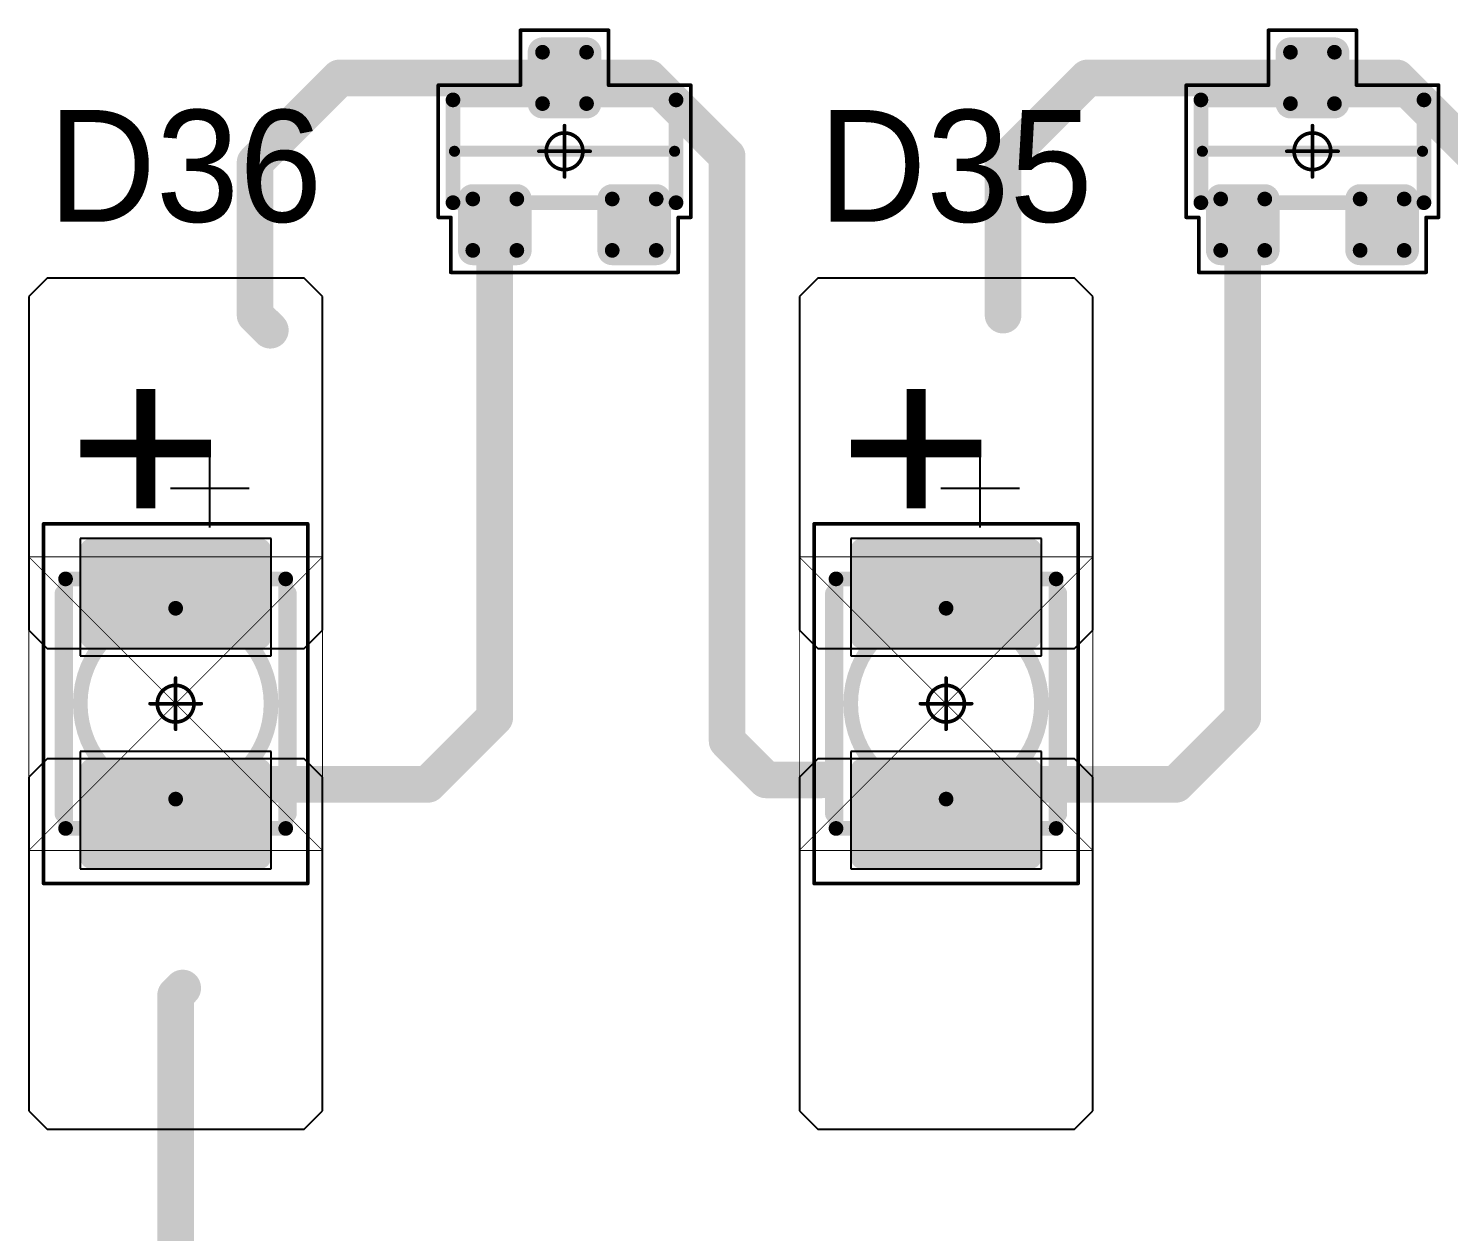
# Model space of a CAD drawing. Header units: millimetres. Extents: x 0 to 775, y 25 to 939.
# Drawn here: x 213.83 to 233.18, y 180.21 to 196.6 of the extents above; entities that cross this region are included whole.
import ezdxf

# ---------------------------------------------------------------- set-up
doc = ezdxf.new("R2010")
doc.units = ezdxf.units.MM
for name, color, linetype in [('Mechanical13', 56, 'Continuous'), ('Mechanical15', 56, 'Continuous'), ('Mechanical9', 56, 'Continuous'), ('TopLayer', 1, 'Continuous'), ('TopOverlay', 2, 'Continuous'), ('TopPaste', 8, 'Continuous'), ('TopSolder', 216, 'Continuous')]:
    doc.layers.add(name, color=color, linetype=linetype)

# ---------------------------------------------------------------- blocks, each defined once
blk = doc.blocks.new('SOT23_33')
at = {"layer": 'Mechanical13', "const_width": 0.2}
for points in [[(-0.7, 1.52), (0.7, 1.52)], [(-0.7, 1.52), (-0.7, -1.52)], [(0.7, 1.52), (0.7, -1.52)], [(-0.7, -1.52), (0.7, -1.52)]]:
    blk.add_lwpolyline(points, dxfattribs=at)
at = {"layer": 'Mechanical13', "const_width": 0.1}
for points in [[(-0.75, 1.52, 1), (-0.65, 1.52, 1)], [(-0.75, 1.52, 1), (-0.65, 1.52, 1)], [(0.65, 1.52, 1), (0.75, 1.52, 1)], [(0.65, 1.52, 1), (0.75, 1.52, 1)], [(-0.75, -1.52, 1), (-0.65, -1.52, 1)], [(-0.75, -1.52, 1), (-0.65, -1.52, 1)], [(0.65, -1.52, 1), (0.75, -1.52, 1)], [(0.65, -1.52, 1), (0.75, -1.52, 1)]]:
    blk.add_lwpolyline(points, format="xyb", close=True, dxfattribs=at)
at = {"layer": 'Mechanical15', "const_width": 0.05}
for points in [[(-0.9, 1.72), (-0.9, 1.55)], [(-0.9, 1.72), (0.9, 1.72)], [(0.9, 1.72), (0.9, 0.6)], [(-1.65, 1.55), (-1.65, -1.55)], [(-1.65, 1.55), (-0.9, 1.55)], [(0.9, 0.6), (1.65, 0.6)], [(1.65, 0.6), (1.65, -0.6)], [(0, 0.35), (0, -0.35)], [(-0.35, 0), (0.35, 0)], [(0.9, -0.6), (1.65, -0.6)], [(0.9, -0.6), (0.9, -1.72)], [(-1.65, -1.55), (-0.9, -1.55)], [(-0.9, -1.55), (-0.9, -1.72)], [(-0.9, -1.72), (0.9, -1.72)]]:
    blk.add_lwpolyline(points, dxfattribs=at)
at = {"layer": 'Mechanical15'}
for points, const_width in [([(-0.913, 1.72, 1), (-0.888, 1.72, 1)], 0.025), ([(-0.913, 1.72, 1), (-0.888, 1.72, 1)], 0.025), ([(0.888, 1.72, 1), (0.913, 1.72, 1)], 0.025), ([(0.888, 1.72, 1), (0.913, 1.72, 1)], 0.025), ([(-1.662, 1.55, 1), (-1.637, 1.55, 1)], 0.025), ([(-1.662, 1.55, 1), (-1.637, 1.55, 1)], 0.025), ([(-0.913, 1.55, 1), (-0.888, 1.55, 1)], 0.025), ([(-0.913, 1.55, 1), (-0.888, 1.55, 1)], 0.025), ([(0.888, 0.6, 1), (0.913, 0.6, 1)], 0.025), ([(0.888, 0.6, 1), (0.913, 0.6, 1)], 0.025), ([(1.637, 0.6, 1), (1.662, 0.6, 1)], 0.025), ([(1.637, 0.6, 1), (1.662, 0.6, 1)], 0.025), ([(0.25, 0, 1), (-0.25, 0, 1)], 0.05), ([(-0.012, 0.35, 1), (0.012, 0.35, 1)], 0.025), ([(-0.362, 0, 1), (-0.337, 0, 1)], 0.025), ([(-0.262, 0, 1), (-0.238, 0, 1)], 0.025), ([(0.238, 0, 1), (0.262, 0, 1)], 0.025), ([(0.337, 0, 1), (0.362, 0, 1)], 0.025), ([(-0.012, -0.35, 1), (0.012, -0.35, 1)], 0.025), ([(0.888, -0.6, 1), (0.913, -0.6, 1)], 0.025), ([(0.888, -0.6, 1), (0.913, -0.6, 1)], 0.025), ([(1.637, -0.6, 1), (1.662, -0.6, 1)], 0.025), ([(1.637, -0.6, 1), (1.662, -0.6, 1)], 0.025), ([(-1.662, -1.55, 1), (-1.637, -1.55, 1)], 0.025), ([(-1.662, -1.55, 1), (-1.637, -1.55, 1)], 0.025), ([(-0.913, -1.55, 1), (-0.888, -1.55, 1)], 0.025), ([(-0.913, -1.55, 1), (-0.888, -1.55, 1)], 0.025), ([(-0.913, -1.72, 1), (-0.888, -1.72, 1)], 0.025), ([(-0.913, -1.72, 1), (-0.888, -1.72, 1)], 0.025), ([(0.888, -1.72, 1), (0.913, -1.72, 1)], 0.025), ([(0.888, -1.72, 1), (0.913, -1.72, 1)], 0.025)]:
    blk.add_lwpolyline(points, format="xyb", close=True, dxfattribs=dict(at, const_width=const_width))
at = {"layer": 'TopLayer', "const_width": 0.1}
for points in [[(-1.4, 1.25, 1), (-1.3, 1.25, 1)], [(-0.7, 1.25, 1), (-0.6, 1.25, 1)], [(-1.4, 0.65, 1), (-1.3, 0.65, 1)], [(-0.7, 0.65, 1), (-0.6, 0.65, 1)], [(0.6, 0.3, 1), (0.7, 0.3, 1)], [(1.3, 0.3, 1), (1.4, 0.3, 1)], [(0.6, -0.3, 1), (0.7, -0.3, 1)], [(1.3, -0.3, 1), (1.4, -0.3, 1)], [(-1.4, -0.65, 1), (-1.3, -0.65, 1)], [(-0.7, -0.65, 1), (-0.6, -0.65, 1)], [(-1.4, -1.25, 1), (-1.3, -1.25, 1)], [(-0.7, -1.25, 1), (-0.6, -1.25, 1)]]:
    blk.add_lwpolyline(points, format="xyb", close=True, dxfattribs=at)
at = {"layer": 'TopLayer'}
for points in [[(-1.45, 1.25), (-1.45, 0.65), (-0.55, 1.25), (-0.55, 0.65)], [(-1.35, 1.35), (-1.35, 0.55), (-0.65, 1.35), (-0.65, 0.55)], [(0.65, 0.4), (0.65, -0.4), (1.35, 0.4), (1.35, -0.4)], [(0.55, 0.3), (0.55, -0.3), (1.45, 0.3), (1.45, -0.3)], [(-1.35, -0.55), (-1.35, -1.35), (-0.65, -0.55), (-0.65, -1.35)], [(-1.45, -0.65), (-1.45, -1.25), (-0.55, -0.65), (-0.55, -1.25)]]:
    blk.add_solid(points, dxfattribs=at)
at = {"layer": 'TopOverlay', "const_width": 0.15}
blk.add_lwpolyline([(0, 1.5), (0, -1.5)], dxfattribs=at)
at = {"layer": 'TopOverlay', "const_width": 0.075}
for points in [[(-0.038, 1.5, 1), (0.038, 1.5, 1)], [(-0.038, -1.5, 1), (0.038, -1.5, 1)]]:
    blk.add_lwpolyline(points, format="xyb", close=True, dxfattribs=at)
at = {"layer": 'TopPaste', "const_width": 0.075}
for points in [[(-1.387, 1.25, 1), (-1.313, 1.25, 1)], [(-0.687, 1.25, 1), (-0.613, 1.25, 1)], [(-1.387, 0.65, 1), (-1.313, 0.65, 1)], [(-0.687, 0.65, 1), (-0.613, 0.65, 1)], [(0.613, 0.3, 1), (0.687, 0.3, 1)], [(1.313, 0.3, 1), (1.387, 0.3, 1)], [(0.613, -0.3, 1), (0.687, -0.3, 1)], [(1.313, -0.3, 1), (1.387, -0.3, 1)], [(-1.387, -0.65, 1), (-1.313, -0.65, 1)], [(-0.687, -0.65, 1), (-0.613, -0.65, 1)], [(-1.387, -1.25, 1), (-1.313, -1.25, 1)], [(-0.687, -1.25, 1), (-0.613, -1.25, 1)]]:
    blk.add_lwpolyline(points, format="xyb", close=True, dxfattribs=at)
at = {"layer": 'TopPaste'}
for points in [[(-1.425, 1.25), (-1.425, 0.65), (-0.575, 1.25), (-0.575, 0.65)], [(-1.35, 1.325), (-1.35, 0.575), (-0.65, 1.325), (-0.65, 0.575)], [(0.575, 0.3), (0.575, -0.3), (1.425, 0.3), (1.425, -0.3)], [(0.65, 0.375), (0.65, -0.375), (1.35, 0.375), (1.35, -0.375)], [(-1.35, -0.575), (-1.35, -1.325), (-0.65, -0.575), (-0.65, -1.325)], [(-1.425, -0.65), (-1.425, -1.25), (-0.575, -0.65), (-0.575, -1.25)]]:
    blk.add_solid(points, dxfattribs=at)
at = {"layer": 'TopSolder', "const_width": 0.202}
for points in [[(-1.451, 1.25, 1), (-1.249, 1.25, 1)], [(-0.751, 1.25, 1), (-0.549, 1.25, 1)], [(-1.451, 0.65, 1), (-1.249, 0.65, 1)], [(-0.751, 0.65, 1), (-0.549, 0.65, 1)], [(0.549, 0.3, 1), (0.751, 0.3, 1)], [(1.249, 0.3, 1), (1.451, 0.3, 1)], [(0.549, -0.3, 1), (0.751, -0.3, 1)], [(1.249, -0.3, 1), (1.451, -0.3, 1)], [(-1.451, -0.65, 1), (-1.249, -0.65, 1)], [(-0.751, -0.65, 1), (-0.549, -0.65, 1)], [(-1.451, -1.25, 1), (-1.249, -1.25, 1)], [(-0.751, -1.25, 1), (-0.549, -1.25, 1)]]:
    blk.add_lwpolyline(points, format="xyb", close=True, dxfattribs=at)
at = {"layer": 'TopSolder'}
for points in [[(-1.35, 1.452), (-1.35, 0.448), (-0.65, 1.452), (-0.65, 0.448)], [(-1.552, 1.25), (-1.552, 0.65), (-0.448, 1.25), (-0.448, 0.65)], [(0.65, 0.502), (0.65, -0.502), (1.35, 0.502), (1.35, -0.502)], [(0.448, 0.3), (0.448, -0.3), (1.552, 0.3), (1.552, -0.3)], [(-1.35, -0.448), (-1.35, -1.452), (-0.65, -0.448), (-0.65, -1.452)], [(-1.552, -0.65), (-1.552, -1.25), (-0.448, -0.65), (-0.448, -1.25)]]:
    blk.add_solid(points, dxfattribs=at)
blk = doc.blocks.new('SOT23_34')
at = {"layer": 'Mechanical13', "const_width": 0.2}
for points in [[(-0.7, 1.52), (0.7, 1.52)], [(-0.7, 1.52), (-0.7, -1.52)], [(0.7, 1.52), (0.7, -1.52)], [(-0.7, -1.52), (0.7, -1.52)]]:
    blk.add_lwpolyline(points, dxfattribs=at)
at = {"layer": 'Mechanical13', "const_width": 0.1}
for points in [[(-0.75, 1.52, 1), (-0.65, 1.52, 1)], [(-0.75, 1.52, 1), (-0.65, 1.52, 1)], [(0.65, 1.52, 1), (0.75, 1.52, 1)], [(0.65, 1.52, 1), (0.75, 1.52, 1)], [(-0.75, -1.52, 1), (-0.65, -1.52, 1)], [(-0.75, -1.52, 1), (-0.65, -1.52, 1)], [(0.65, -1.52, 1), (0.75, -1.52, 1)], [(0.65, -1.52, 1), (0.75, -1.52, 1)]]:
    blk.add_lwpolyline(points, format="xyb", close=True, dxfattribs=at)
at = {"layer": 'Mechanical15', "const_width": 0.05}
for points in [[(-0.9, 1.72), (-0.9, 1.55)], [(-0.9, 1.72), (0.9, 1.72)], [(0.9, 1.72), (0.9, 0.6)], [(-1.65, 1.55), (-1.65, -1.55)], [(-1.65, 1.55), (-0.9, 1.55)], [(0.9, 0.6), (1.65, 0.6)], [(1.65, 0.6), (1.65, -0.6)], [(0, 0.35), (0, -0.35)], [(-0.35, 0), (0.35, 0)], [(0.9, -0.6), (1.65, -0.6)], [(0.9, -0.6), (0.9, -1.72)], [(-1.65, -1.55), (-0.9, -1.55)], [(-0.9, -1.55), (-0.9, -1.72)], [(-0.9, -1.72), (0.9, -1.72)]]:
    blk.add_lwpolyline(points, dxfattribs=at)
at = {"layer": 'Mechanical15'}
for points, const_width in [([(-0.913, 1.72, 1), (-0.888, 1.72, 1)], 0.025), ([(-0.913, 1.72, 1), (-0.888, 1.72, 1)], 0.025), ([(0.888, 1.72, 1), (0.913, 1.72, 1)], 0.025), ([(0.888, 1.72, 1), (0.913, 1.72, 1)], 0.025), ([(-1.662, 1.55, 1), (-1.637, 1.55, 1)], 0.025), ([(-1.662, 1.55, 1), (-1.637, 1.55, 1)], 0.025), ([(-0.913, 1.55, 1), (-0.888, 1.55, 1)], 0.025), ([(-0.913, 1.55, 1), (-0.888, 1.55, 1)], 0.025), ([(0.888, 0.6, 1), (0.913, 0.6, 1)], 0.025), ([(0.888, 0.6, 1), (0.913, 0.6, 1)], 0.025), ([(1.637, 0.6, 1), (1.662, 0.6, 1)], 0.025), ([(1.637, 0.6, 1), (1.662, 0.6, 1)], 0.025), ([(0.25, 0, 1), (-0.25, 0, 1)], 0.05), ([(-0.012, 0.35, 1), (0.012, 0.35, 1)], 0.025), ([(-0.362, 0, 1), (-0.337, 0, 1)], 0.025), ([(-0.262, 0, 1), (-0.238, 0, 1)], 0.025), ([(0.238, 0, 1), (0.262, 0, 1)], 0.025), ([(0.337, 0, 1), (0.362, 0, 1)], 0.025), ([(-0.012, -0.35, 1), (0.012, -0.35, 1)], 0.025), ([(0.888, -0.6, 1), (0.913, -0.6, 1)], 0.025), ([(0.888, -0.6, 1), (0.913, -0.6, 1)], 0.025), ([(1.637, -0.6, 1), (1.662, -0.6, 1)], 0.025), ([(1.637, -0.6, 1), (1.662, -0.6, 1)], 0.025), ([(-1.662, -1.55, 1), (-1.637, -1.55, 1)], 0.025), ([(-1.662, -1.55, 1), (-1.637, -1.55, 1)], 0.025), ([(-0.913, -1.55, 1), (-0.888, -1.55, 1)], 0.025), ([(-0.913, -1.55, 1), (-0.888, -1.55, 1)], 0.025), ([(-0.913, -1.72, 1), (-0.888, -1.72, 1)], 0.025), ([(-0.913, -1.72, 1), (-0.888, -1.72, 1)], 0.025), ([(0.888, -1.72, 1), (0.913, -1.72, 1)], 0.025), ([(0.888, -1.72, 1), (0.913, -1.72, 1)], 0.025)]:
    blk.add_lwpolyline(points, format="xyb", close=True, dxfattribs=dict(at, const_width=const_width))
at = {"layer": 'TopLayer', "const_width": 0.1}
for points in [[(-1.4, 1.25, 1), (-1.3, 1.25, 1)], [(-0.7, 1.25, 1), (-0.6, 1.25, 1)], [(-1.4, 0.65, 1), (-1.3, 0.65, 1)], [(-0.7, 0.65, 1), (-0.6, 0.65, 1)], [(0.6, 0.3, 1), (0.7, 0.3, 1)], [(1.3, 0.3, 1), (1.4, 0.3, 1)], [(0.6, -0.3, 1), (0.7, -0.3, 1)], [(1.3, -0.3, 1), (1.4, -0.3, 1)], [(-1.4, -0.65, 1), (-1.3, -0.65, 1)], [(-0.7, -0.65, 1), (-0.6, -0.65, 1)], [(-1.4, -1.25, 1), (-1.3, -1.25, 1)], [(-0.7, -1.25, 1), (-0.6, -1.25, 1)]]:
    blk.add_lwpolyline(points, format="xyb", close=True, dxfattribs=at)
at = {"layer": 'TopLayer'}
for points in [[(-1.45, 1.25), (-1.45, 0.65), (-0.55, 1.25), (-0.55, 0.65)], [(-1.35, 1.35), (-1.35, 0.55), (-0.65, 1.35), (-0.65, 0.55)], [(0.65, 0.4), (0.65, -0.4), (1.35, 0.4), (1.35, -0.4)], [(0.55, 0.3), (0.55, -0.3), (1.45, 0.3), (1.45, -0.3)], [(-1.35, -0.55), (-1.35, -1.35), (-0.65, -0.55), (-0.65, -1.35)], [(-1.45, -0.65), (-1.45, -1.25), (-0.55, -0.65), (-0.55, -1.25)]]:
    blk.add_solid(points, dxfattribs=at)
at = {"layer": 'TopOverlay', "const_width": 0.15}
blk.add_lwpolyline([(0, 1.5), (0, -1.5)], dxfattribs=at)
at = {"layer": 'TopOverlay', "const_width": 0.075}
for points in [[(-0.038, 1.5, 1), (0.038, 1.5, 1)], [(-0.038, -1.5, 1), (0.038, -1.5, 1)]]:
    blk.add_lwpolyline(points, format="xyb", close=True, dxfattribs=at)
at = {"layer": 'TopPaste', "const_width": 0.075}
for points in [[(-1.387, 1.25, 1), (-1.313, 1.25, 1)], [(-0.687, 1.25, 1), (-0.613, 1.25, 1)], [(-1.387, 0.65, 1), (-1.313, 0.65, 1)], [(-0.687, 0.65, 1), (-0.613, 0.65, 1)], [(0.613, 0.3, 1), (0.687, 0.3, 1)], [(1.313, 0.3, 1), (1.387, 0.3, 1)], [(0.613, -0.3, 1), (0.687, -0.3, 1)], [(1.313, -0.3, 1), (1.387, -0.3, 1)], [(-1.387, -0.65, 1), (-1.313, -0.65, 1)], [(-0.687, -0.65, 1), (-0.613, -0.65, 1)], [(-1.387, -1.25, 1), (-1.313, -1.25, 1)], [(-0.687, -1.25, 1), (-0.613, -1.25, 1)]]:
    blk.add_lwpolyline(points, format="xyb", close=True, dxfattribs=at)
at = {"layer": 'TopPaste'}
for points in [[(-1.425, 1.25), (-1.425, 0.65), (-0.575, 1.25), (-0.575, 0.65)], [(-1.35, 1.325), (-1.35, 0.575), (-0.65, 1.325), (-0.65, 0.575)], [(0.575, 0.3), (0.575, -0.3), (1.425, 0.3), (1.425, -0.3)], [(0.65, 0.375), (0.65, -0.375), (1.35, 0.375), (1.35, -0.375)], [(-1.35, -0.575), (-1.35, -1.325), (-0.65, -0.575), (-0.65, -1.325)], [(-1.425, -0.65), (-1.425, -1.25), (-0.575, -0.65), (-0.575, -1.25)]]:
    blk.add_solid(points, dxfattribs=at)
at = {"layer": 'TopSolder', "const_width": 0.202}
for points in [[(-1.451, 1.25, 1), (-1.249, 1.25, 1)], [(-0.751, 1.25, 1), (-0.549, 1.25, 1)], [(-1.451, 0.65, 1), (-1.249, 0.65, 1)], [(-0.751, 0.65, 1), (-0.549, 0.65, 1)], [(0.549, 0.3, 1), (0.751, 0.3, 1)], [(1.249, 0.3, 1), (1.451, 0.3, 1)], [(0.549, -0.3, 1), (0.751, -0.3, 1)], [(1.249, -0.3, 1), (1.451, -0.3, 1)], [(-1.451, -0.65, 1), (-1.249, -0.65, 1)], [(-0.751, -0.65, 1), (-0.549, -0.65, 1)], [(-1.451, -1.25, 1), (-1.249, -1.25, 1)], [(-0.751, -1.25, 1), (-0.549, -1.25, 1)]]:
    blk.add_lwpolyline(points, format="xyb", close=True, dxfattribs=at)
at = {"layer": 'TopSolder'}
for points in [[(-1.35, 1.452), (-1.35, 0.448), (-0.65, 1.452), (-0.65, 0.448)], [(-1.552, 1.25), (-1.552, 0.65), (-0.448, 1.25), (-0.448, 0.65)], [(0.65, 0.502), (0.65, -0.502), (1.35, 0.502), (1.35, -0.502)], [(0.448, 0.3), (0.448, -0.3), (1.552, 0.3), (1.552, -0.3)], [(-1.35, -0.448), (-1.35, -1.452), (-0.65, -0.448), (-0.65, -1.452)], [(-1.552, -0.65), (-1.552, -1.25), (-0.448, -0.65), (-0.448, -1.25)]]:
    blk.add_solid(points, dxfattribs=at)
blk = doc.blocks.new('T66G_126')
at = {"layer": 'Mechanical13'}
for p, q in [((2.936, 0.071), (2.936, -1)), ((2.4, -0.464), (3.471, -0.464))]:
    blk.add_line(p, q, dxfattribs=at)
at = {"layer": 'Mechanical13', "const_width": 0.2}
for points in [[(-1.7, 1.5), (-1.7, -1.5)], [(-1.7, 1.5), (1.7, 1.5)], [(1.7, 1.5), (1.7, -1.5)], [(-1.7, -1.5), (1.7, -1.5)]]:
    blk.add_lwpolyline(points, dxfattribs=at)
at = {"layer": 'Mechanical13'}
for points, const_width in [([(-1.75, 1.5, 1), (-1.65, 1.5, 1)], 0.1), ([(-1.75, 1.5, 1), (-1.65, 1.5, 1)], 0.1), ([(1.65, 1.5, 1), (1.75, 1.5, 1)], 0.1), ([(1.65, 1.5, 1), (1.75, 1.5, 1)], 0.1), ([(1.3, 0, 1), (-1.3, 0, 1)], 0.2), ([(-1.35, 0, 1), (-1.25, 0, 1)], 0.1), ([(1.25, 0, 1), (1.35, 0, 1)], 0.1), ([(-1.75, -1.5, 1), (-1.65, -1.5, 1)], 0.1), ([(-1.75, -1.5, 1), (-1.65, -1.5, 1)], 0.1), ([(1.65, -1.5, 1), (1.75, -1.5, 1)], 0.1), ([(1.65, -1.5, 1), (1.75, -1.5, 1)], 0.1)]:
    blk.add_lwpolyline(points, format="xyb", close=True, dxfattribs=dict(at, const_width=const_width))
at = {"layer": 'Mechanical15', "const_width": 0.05}
for points in [[(-2.45, 1.8), (2.45, 1.8)], [(-2.45, 1.8), (-2.45, -1.8)], [(2.45, 1.8), (2.45, -1.8)], [(0, 0.35), (0, -0.35)], [(-0.35, 0), (0.35, 0)], [(-2.45, -1.8), (2.45, -1.8)]]:
    blk.add_lwpolyline(points, dxfattribs=at)
at = {"layer": 'Mechanical15'}
for points, const_width in [([(-2.462, 1.8, 1), (-2.438, 1.8, 1)], 0.025), ([(-2.462, 1.8, 1), (-2.438, 1.8, 1)], 0.025), ([(2.438, 1.8, 1), (2.462, 1.8, 1)], 0.025), ([(2.438, 1.8, 1), (2.462, 1.8, 1)], 0.025), ([(0.25, 0, 1), (-0.25, 0, 1)], 0.05), ([(-0.012, 0.35, 1), (0.012, 0.35, 1)], 0.025), ([(-0.362, 0, 1), (-0.337, 0, 1)], 0.025), ([(-0.262, 0, 1), (-0.238, 0, 1)], 0.025), ([(0.238, 0, 1), (0.262, 0, 1)], 0.025), ([(0.337, 0, 1), (0.362, 0, 1)], 0.025), ([(-0.012, -0.35, 1), (0.012, -0.35, 1)], 0.025), ([(-2.462, -1.8, 1), (-2.438, -1.8, 1)], 0.025), ([(-2.462, -1.8, 1), (-2.438, -1.8, 1)], 0.025), ([(2.438, -1.8, 1), (2.462, -1.8, 1)], 0.025), ([(2.438, -1.8, 1), (2.462, -1.8, 1)], 0.025)]:
    blk.add_lwpolyline(points, format="xyb", close=True, dxfattribs=dict(at, const_width=const_width))
at = {"layer": 'TopLayer'}
for p, q in [((-5.55, 2), (-5.8, 1.75)), ((-1, 2), (-5.55, 2)), ((-0.75, 1.75), (-1, 2)), ((1, 2), (0.75, 1.75)), ((5.55, 2), (1, 2)), ((5.8, 1.75), (5.55, 2)), ((-5.8, 1.75), (-5.8, -1.75)), ((-0.75, -1.75), (-0.75, 1.75)), ((0.75, 1.75), (0.75, -1.75)), ((5.8, -1.75), (5.8, 1.75)), ((-5.8, -1.75), (-5.55, -2)), ((-1, -2), (-0.75, -1.75)), ((0.75, -1.75), (1, -2)), ((5.55, -2), (5.8, -1.75)), ((-5.55, -2), (-1, -2)), ((1, -2), (5.55, -2))]:
    blk.add_line(p, q, dxfattribs=at)
at = {"layer": 'TopLayer', "const_width": 0.15}
for points in [[(-2.175, 1.15, 1), (-2.025, 1.15, 1)], [(-0.975, 1.15, 1), (-0.825, 1.15, 1)], [(0.825, 1.15, 1), (0.975, 1.15, 1)], [(2.025, 1.15, 1), (2.175, 1.15, 1)], [(-2.175, -1.15, 1), (-2.025, -1.15, 1)], [(-0.975, -1.15, 1), (-0.825, -1.15, 1)], [(0.825, -1.15, 1), (0.975, -1.15, 1)], [(2.025, -1.15, 1), (2.175, -1.15, 1)]]:
    blk.add_lwpolyline(points, format="xyb", close=True, dxfattribs=at)
at = {"layer": 'TopLayer'}
for points in [[(-0.9, 1.3), (-2.1, 1.3), (-0.9, -1.3), (-2.1, -1.3)], [(2.1, 1.3), (0.9, 1.3), (2.1, -1.3), (0.9, -1.3)], [(-0.75, 1.15), (-2.25, 1.15), (-0.75, -1.15), (-2.25, -1.15)], [(2.25, 1.15), (0.75, 1.15), (2.25, -1.15), (0.75, -1.15)]]:
    blk.add_solid(points, dxfattribs=at)
at = {"layer": 'TopOverlay', "const_width": 0.25}
for points in [[(-1.5, 1.525), (1.5, 1.525)], [(-1.5, -1.525), (1.5, -1.525)]]:
    blk.add_lwpolyline(points, dxfattribs=at)
at = {"layer": 'TopOverlay', "const_width": 0.125}
for points in [[(-1.562, 1.525, 1), (-1.438, 1.525, 1)], [(1.438, 1.525, 1), (1.562, 1.525, 1)], [(-1.562, -1.525, 1), (-1.438, -1.525, 1)], [(1.438, -1.525, 1), (1.562, -1.525, 1)]]:
    blk.add_lwpolyline(points, format="xyb", close=True, dxfattribs=at)
at = {"layer": 'TopPaste', "const_width": 0.125}
for points in [[(-2.163, 1.15, 1), (-2.038, 1.15, 1)], [(-0.963, 1.15, 1), (-0.838, 1.15, 1)], [(0.838, 1.15, 1), (0.963, 1.15, 1)], [(2.038, 1.15, 1), (2.163, 1.15, 1)], [(-2.163, -1.15, 1), (-2.038, -1.15, 1)], [(-0.963, -1.15, 1), (-0.838, -1.15, 1)], [(0.838, -1.15, 1), (0.963, -1.15, 1)], [(2.038, -1.15, 1), (2.163, -1.15, 1)]]:
    blk.add_lwpolyline(points, format="xyb", close=True, dxfattribs=at)
at = {"layer": 'TopPaste'}
for points in [[(-0.9, 1.275), (-2.1, 1.275), (-0.9, -1.275), (-2.1, -1.275)], [(2.1, 1.275), (0.9, 1.275), (2.1, -1.275), (0.9, -1.275)], [(-0.775, 1.15), (-2.225, 1.15), (-0.775, -1.15), (-2.225, -1.15)], [(2.225, 1.15), (0.775, 1.15), (2.225, -1.15), (0.775, -1.15)]]:
    blk.add_solid(points, dxfattribs=at)
at = {"layer": 'TopSolder'}
for p, q in [((-2.25, 1.3), (-2.25, -1.3)), ((-0.65, 1.3), (-2.25, 1.3)), ((-0.65, -1.3), (-0.65, 1.3)), ((0.65, 1.3), (0.65, -1.3)), ((2.25, 1.3), (0.65, 1.3)), ((2.25, -1.3), (2.25, 1.3)), ((-2.25, -1.3), (-0.65, -1.3)), ((0.65, -1.3), (2.25, -1.3))]:
    blk.add_line(p, q, dxfattribs=at)
at = {"layer": 'TopOverlay'}
blk.add_text('+', height=2.5, dxfattribs=at).set_placement((2.5, -0.8))
blk = doc.blocks.new('T66G_127')
at = {"layer": 'Mechanical13'}
for p, q in [((2.936, 0.071), (2.936, -1)), ((2.4, -0.464), (3.471, -0.464))]:
    blk.add_line(p, q, dxfattribs=at)
at = {"layer": 'Mechanical13', "const_width": 0.2}
for points in [[(-1.7, 1.5), (-1.7, -1.5)], [(-1.7, 1.5), (1.7, 1.5)], [(1.7, 1.5), (1.7, -1.5)], [(-1.7, -1.5), (1.7, -1.5)]]:
    blk.add_lwpolyline(points, dxfattribs=at)
at = {"layer": 'Mechanical13'}
for points, const_width in [([(-1.75, 1.5, 1), (-1.65, 1.5, 1)], 0.1), ([(-1.75, 1.5, 1), (-1.65, 1.5, 1)], 0.1), ([(1.65, 1.5, 1), (1.75, 1.5, 1)], 0.1), ([(1.65, 1.5, 1), (1.75, 1.5, 1)], 0.1), ([(1.3, 0, 1), (-1.3, 0, 1)], 0.2), ([(-1.35, 0, 1), (-1.25, 0, 1)], 0.1), ([(1.25, 0, 1), (1.35, 0, 1)], 0.1), ([(-1.75, -1.5, 1), (-1.65, -1.5, 1)], 0.1), ([(-1.75, -1.5, 1), (-1.65, -1.5, 1)], 0.1), ([(1.65, -1.5, 1), (1.75, -1.5, 1)], 0.1), ([(1.65, -1.5, 1), (1.75, -1.5, 1)], 0.1)]:
    blk.add_lwpolyline(points, format="xyb", close=True, dxfattribs=dict(at, const_width=const_width))
at = {"layer": 'Mechanical15', "const_width": 0.05}
for points in [[(-2.45, 1.8), (2.45, 1.8)], [(-2.45, 1.8), (-2.45, -1.8)], [(2.45, 1.8), (2.45, -1.8)], [(0, 0.35), (0, -0.35)], [(-0.35, 0), (0.35, 0)], [(-2.45, -1.8), (2.45, -1.8)]]:
    blk.add_lwpolyline(points, dxfattribs=at)
at = {"layer": 'Mechanical15'}
for points, const_width in [([(-2.462, 1.8, 1), (-2.438, 1.8, 1)], 0.025), ([(-2.462, 1.8, 1), (-2.438, 1.8, 1)], 0.025), ([(2.438, 1.8, 1), (2.462, 1.8, 1)], 0.025), ([(2.438, 1.8, 1), (2.462, 1.8, 1)], 0.025), ([(0.25, 0, 1), (-0.25, 0, 1)], 0.05), ([(-0.012, 0.35, 1), (0.012, 0.35, 1)], 0.025), ([(-0.362, 0, 1), (-0.337, 0, 1)], 0.025), ([(-0.262, 0, 1), (-0.238, 0, 1)], 0.025), ([(0.238, 0, 1), (0.262, 0, 1)], 0.025), ([(0.337, 0, 1), (0.362, 0, 1)], 0.025), ([(-0.012, -0.35, 1), (0.012, -0.35, 1)], 0.025), ([(-2.462, -1.8, 1), (-2.438, -1.8, 1)], 0.025), ([(-2.462, -1.8, 1), (-2.438, -1.8, 1)], 0.025), ([(2.438, -1.8, 1), (2.462, -1.8, 1)], 0.025), ([(2.438, -1.8, 1), (2.462, -1.8, 1)], 0.025)]:
    blk.add_lwpolyline(points, format="xyb", close=True, dxfattribs=dict(at, const_width=const_width))
at = {"layer": 'TopLayer'}
for p, q in [((-5.55, 2), (-5.8, 1.75)), ((-1, 2), (-5.55, 2)), ((-0.75, 1.75), (-1, 2)), ((1, 2), (0.75, 1.75)), ((5.55, 2), (1, 2)), ((5.8, 1.75), (5.55, 2)), ((-5.8, 1.75), (-5.8, -1.75)), ((-0.75, -1.75), (-0.75, 1.75)), ((0.75, 1.75), (0.75, -1.75)), ((5.8, -1.75), (5.8, 1.75)), ((-5.8, -1.75), (-5.55, -2)), ((-1, -2), (-0.75, -1.75)), ((0.75, -1.75), (1, -2)), ((5.55, -2), (5.8, -1.75)), ((-5.55, -2), (-1, -2)), ((1, -2), (5.55, -2))]:
    blk.add_line(p, q, dxfattribs=at)
at = {"layer": 'TopLayer', "const_width": 0.15}
for points in [[(-2.175, 1.15, 1), (-2.025, 1.15, 1)], [(-0.975, 1.15, 1), (-0.825, 1.15, 1)], [(0.825, 1.15, 1), (0.975, 1.15, 1)], [(2.025, 1.15, 1), (2.175, 1.15, 1)], [(-2.175, -1.15, 1), (-2.025, -1.15, 1)], [(-0.975, -1.15, 1), (-0.825, -1.15, 1)], [(0.825, -1.15, 1), (0.975, -1.15, 1)], [(2.025, -1.15, 1), (2.175, -1.15, 1)]]:
    blk.add_lwpolyline(points, format="xyb", close=True, dxfattribs=at)
at = {"layer": 'TopLayer'}
for points in [[(-0.9, 1.3), (-2.1, 1.3), (-0.9, -1.3), (-2.1, -1.3)], [(2.1, 1.3), (0.9, 1.3), (2.1, -1.3), (0.9, -1.3)], [(-0.75, 1.15), (-2.25, 1.15), (-0.75, -1.15), (-2.25, -1.15)], [(2.25, 1.15), (0.75, 1.15), (2.25, -1.15), (0.75, -1.15)]]:
    blk.add_solid(points, dxfattribs=at)
at = {"layer": 'TopOverlay', "const_width": 0.25}
for points in [[(-1.5, 1.525), (1.5, 1.525)], [(-1.5, -1.525), (1.5, -1.525)]]:
    blk.add_lwpolyline(points, dxfattribs=at)
at = {"layer": 'TopOverlay', "const_width": 0.125}
for points in [[(-1.562, 1.525, 1), (-1.438, 1.525, 1)], [(1.438, 1.525, 1), (1.562, 1.525, 1)], [(-1.562, -1.525, 1), (-1.438, -1.525, 1)], [(1.438, -1.525, 1), (1.562, -1.525, 1)]]:
    blk.add_lwpolyline(points, format="xyb", close=True, dxfattribs=at)
at = {"layer": 'TopPaste', "const_width": 0.125}
for points in [[(-2.163, 1.15, 1), (-2.038, 1.15, 1)], [(-0.963, 1.15, 1), (-0.838, 1.15, 1)], [(0.838, 1.15, 1), (0.963, 1.15, 1)], [(2.038, 1.15, 1), (2.163, 1.15, 1)], [(-2.163, -1.15, 1), (-2.038, -1.15, 1)], [(-0.963, -1.15, 1), (-0.838, -1.15, 1)], [(0.838, -1.15, 1), (0.963, -1.15, 1)], [(2.038, -1.15, 1), (2.163, -1.15, 1)]]:
    blk.add_lwpolyline(points, format="xyb", close=True, dxfattribs=at)
at = {"layer": 'TopPaste'}
for points in [[(-0.9, 1.275), (-2.1, 1.275), (-0.9, -1.275), (-2.1, -1.275)], [(2.1, 1.275), (0.9, 1.275), (2.1, -1.275), (0.9, -1.275)], [(-0.775, 1.15), (-2.225, 1.15), (-0.775, -1.15), (-2.225, -1.15)], [(2.225, 1.15), (0.775, 1.15), (2.225, -1.15), (0.775, -1.15)]]:
    blk.add_solid(points, dxfattribs=at)
at = {"layer": 'TopSolder'}
for p, q in [((-2.25, 1.3), (-2.25, -1.3)), ((-0.65, 1.3), (-2.25, 1.3)), ((-0.65, -1.3), (-0.65, 1.3)), ((0.65, 1.3), (0.65, -1.3)), ((2.25, 1.3), (0.65, 1.3)), ((2.25, -1.3), (2.25, 1.3)), ((-2.25, -1.3), (-0.65, -1.3)), ((0.65, -1.3), (2.25, -1.3))]:
    blk.add_line(p, q, dxfattribs=at)
at = {"layer": 'TopOverlay'}
blk.add_text('+', height=2.5, dxfattribs=at).set_placement((2.5, -0.8))

msp = doc.modelspace()

# ---------------------------------------------------------------- linework, layer by layer
at = {"layer": 'Mechanical9'}
for points, const_width in [([(213.833, 189.4), (217.833, 189.4)], 0.0127), ([(213.833, 185.4), (213.833, 189.4)], 0.0127), ([(213.833, 185.4), (217.833, 189.4)], 0.01), ([(213.833, 189.4), (217.833, 185.4)], 0.01), ([(217.833, 185.4), (217.833, 189.4)], 0.0127), ([(224.333, 189.4), (228.333, 189.4)], 0.0127), ([(224.333, 185.4), (224.333, 189.4)], 0.0127), ([(224.333, 185.4), (228.333, 189.4)], 0.01), ([(224.333, 189.4), (228.333, 185.4)], 0.01), ([(228.333, 185.4), (228.333, 189.4)], 0.0127), ([(213.833, 185.4), (217.833, 185.4)], 0.0127), ([(224.333, 185.4), (228.333, 185.4)], 0.0127)]:
    msp.add_lwpolyline(points, dxfattribs=dict(at, const_width=const_width))
for points, const_width in [([(213.83, 189.4, 1), (213.836, 189.4, 1)], 0.00635), ([(213.83, 189.4, 1), (213.836, 189.4, 1)], 0.00635), ([(213.83, 189.4, 1), (213.835, 189.4, 1)], 0.005), ([(217.83, 189.4, 1), (217.836, 189.4, 1)], 0.00635), ([(217.83, 189.4, 1), (217.836, 189.4, 1)], 0.00635), ([(217.83, 189.4, 1), (217.835, 189.4, 1)], 0.005), ([(224.33, 189.4, 1), (224.336, 189.4, 1)], 0.00635), ([(224.33, 189.4, 1), (224.336, 189.4, 1)], 0.00635), ([(224.33, 189.4, 1), (224.335, 189.4, 1)], 0.005), ([(228.33, 189.4, 1), (228.336, 189.4, 1)], 0.00635), ([(228.33, 189.4, 1), (228.336, 189.4, 1)], 0.00635), ([(228.33, 189.4, 1), (228.335, 189.4, 1)], 0.005), ([(213.83, 185.4, 1), (213.836, 185.4, 1)], 0.00635), ([(213.83, 185.4, 1), (213.836, 185.4, 1)], 0.00635), ([(213.83, 185.4, 1), (213.835, 185.4, 1)], 0.005), ([(217.83, 185.4, 1), (217.836, 185.4, 1)], 0.00635), ([(217.83, 185.4, 1), (217.836, 185.4, 1)], 0.00635), ([(217.83, 185.4, 1), (217.835, 185.4, 1)], 0.005), ([(224.33, 185.4, 1), (224.336, 185.4, 1)], 0.00635), ([(224.33, 185.4, 1), (224.336, 185.4, 1)], 0.00635), ([(224.33, 185.4, 1), (224.335, 185.4, 1)], 0.005), ([(228.33, 185.4, 1), (228.336, 185.4, 1)], 0.00635), ([(228.33, 185.4, 1), (228.336, 185.4, 1)], 0.00635), ([(228.33, 185.4, 1), (228.335, 185.4, 1)], 0.005)]:
    msp.add_lwpolyline(points, format="xyb", close=True, dxfattribs=dict(at, const_width=const_width))
at = {"layer": 'TopLayer', "const_width": 0.5}
for points in [[(216.916, 194.775), (218.067, 195.927)], [(218.067, 195.927), (221.132, 195.927)], [(221.132, 195.927), (222.283, 195.927)], [(222.283, 195.927), (223.349, 194.86)], [(227.11, 194.775), (228.261, 195.927)], [(228.261, 195.927), (231.326, 195.927)], [(231.326, 195.927), (232.476, 195.927)], [(232.476, 195.927), (233.542, 194.86)], [(223.349, 186.893), (223.349, 194.86)], [(216.916, 192.695), (216.916, 194.775)], [(227.11, 192.695), (227.11, 194.775)], [(220.182, 187.212), (220.182, 193.927)], [(230.376, 187.212), (230.376, 193.927)], [(216.916, 192.695), (217.123, 192.489)], [(219.271, 186.301), (220.182, 187.212)], [(229.465, 186.301), (230.376, 187.212)], [(223.349, 186.893), (223.879, 186.362)], [(223.879, 186.362), (224.637, 186.362)], [(216.83, 186.301), (219.271, 186.301)], [(227.024, 186.301), (229.465, 186.301)], [(215.833, 183.428), (215.929, 183.525)], [(215.833, 176.758), (215.833, 183.428)]]:
    msp.add_lwpolyline(points, dxfattribs=at)
at = {"layer": 'TopLayer', "const_width": 0.25}
for points in [[(217.942, 195.927, 1), (218.192, 195.927, 1)], [(217.942, 195.927, 1), (218.192, 195.927, 1)], [(221.007, 195.927, 1), (221.257, 195.927, 1)], [(221.007, 195.927, 1), (221.257, 195.927, 1)], [(222.158, 195.927, 1), (222.408, 195.927, 1)], [(222.158, 195.927, 1), (222.408, 195.927, 1)], [(228.136, 195.927, 1), (228.386, 195.927, 1)], [(228.136, 195.927, 1), (228.386, 195.927, 1)], [(231.201, 195.927, 1), (231.451, 195.927, 1)], [(231.201, 195.927, 1), (231.451, 195.927, 1)], [(232.351, 195.927, 1), (232.601, 195.927, 1)], [(232.351, 195.927, 1), (232.601, 195.927, 1)], [(223.224, 194.86, 1), (223.474, 194.86, 1)], [(223.224, 194.86, 1), (223.474, 194.86, 1)], [(216.791, 194.775, 1), (217.041, 194.775, 1)], [(216.791, 194.775, 1), (217.041, 194.775, 1)], [(226.985, 194.775, 1), (227.235, 194.775, 1)], [(226.985, 194.775, 1), (227.235, 194.775, 1)], [(220.057, 193.927, 1), (220.307, 193.927, 1)], [(230.251, 193.927, 1), (230.501, 193.927, 1)], [(216.791, 192.695, 1), (217.041, 192.695, 1)], [(216.791, 192.695, 1), (217.041, 192.695, 1)], [(226.985, 192.695, 1), (227.235, 192.695, 1)], [(216.998, 192.489, 1), (217.248, 192.489, 1)], [(220.057, 187.212, 1), (220.307, 187.212, 1)], [(220.057, 187.212, 1), (220.307, 187.212, 1)], [(230.251, 187.212, 1), (230.501, 187.212, 1)], [(230.251, 187.212, 1), (230.501, 187.212, 1)], [(223.224, 186.893, 1), (223.474, 186.893, 1)], [(223.224, 186.893, 1), (223.474, 186.893, 1)], [(223.754, 186.362, 1), (224.004, 186.362, 1)], [(223.754, 186.362, 1), (224.004, 186.362, 1)], [(224.512, 186.362, 1), (224.762, 186.362, 1)], [(216.705, 186.301, 1), (216.955, 186.301, 1)], [(219.146, 186.301, 1), (219.396, 186.301, 1)], [(219.146, 186.301, 1), (219.396, 186.301, 1)], [(226.899, 186.301, 1), (227.149, 186.301, 1)], [(229.34, 186.301, 1), (229.59, 186.301, 1)], [(229.34, 186.301, 1), (229.59, 186.301, 1)], [(215.804, 183.525, 1), (216.054, 183.525, 1)], [(215.708, 183.428, 1), (215.958, 183.428, 1)], [(215.708, 183.428, 1), (215.958, 183.428, 1)]]:
    msp.add_lwpolyline(points, format="xyb", close=True, dxfattribs=at)

# ---------------------------------------------------------------- block references
at = {"rotation": 90}
for name, p in [('SOT23_33', (221.133, 194.927)), ('SOT23_34', (231.326, 194.927)), ('T66G_126', (215.833, 187.4)), ('T66G_127', (226.333, 187.4))]:
    msp.add_blockref(name, p, dxfattribs=at)

# ---------------------------------------------------------------- texts
at = {"layer": 'TopOverlay'}
for s, p in [('D36', (214.093, 193.966)), ('D35', (224.593, 193.966))]:
    msp.add_text(s, height=1.524, dxfattribs=at).set_placement(p)

doc.saveas('drawing.dxf')
